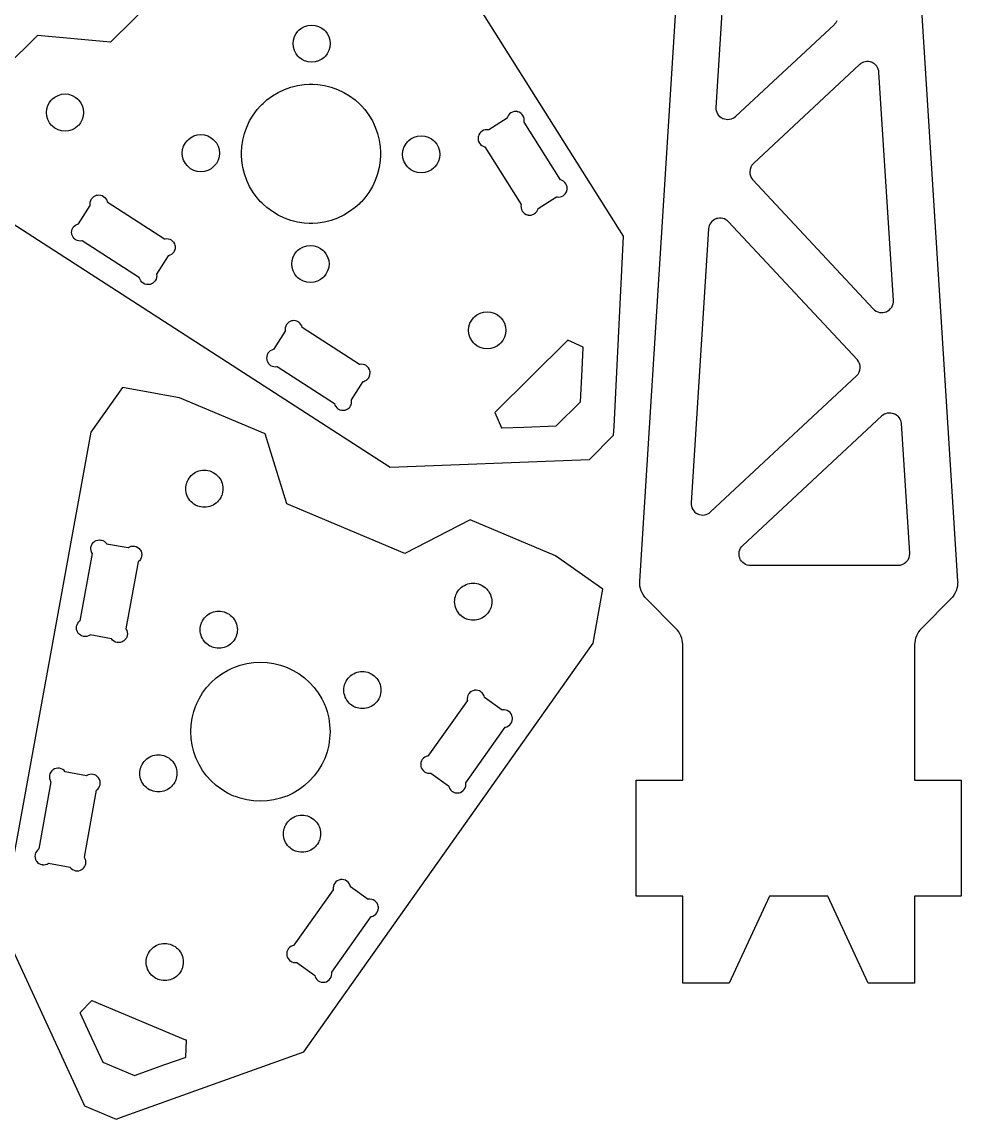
# Model space of a CAD drawing. Extents: x 0 to 997, y 0 to 569.
# Drawn here: x 912 to 993, y 22.4 to 117 of the extents above; entities that cross this region are included whole.
import ezdxf

# ---------------------------------------------------------------- set-up
doc = ezdxf.new("R2010")
doc.units = 0
doc.layers.get('0').update_dxf_attribs({"linetype": 'CONTINUOUS'})

msp = doc.modelspace()

# ---------------------------------------------------------------- linework, layer by layer
at = {"color": 0}
for points in [[(926.956, 129.288), (927.474, 122.99), (919.615, 115.216), (913.324, 115.799), (907.646, 110.181), (904.938, 105.978), (907.458, 101.974), (943.738, 78.5917), (960.157, 79.2218), (960.906, 79.2506), (963.001, 81.3249), (963.038, 82.0729), (963.842, 98.4839), (940.843, 135.008), (936.865, 137.571), (932.633, 134.907), (926.956, 129.288)], [(935.828, 113.966), (935.771, 114.023), (935.622, 114.218), (935.476, 114.496), (935.389, 114.792), (935.36, 115.098), (935.389, 115.403), (935.476, 115.7), (935.622, 115.978), (935.771, 116.172), (935.828, 116.229), (935.885, 116.286), (936.079, 116.434), (936.357, 116.581), (936.654, 116.668), (936.96, 116.698), (937.265, 116.668), (937.561, 116.581), (937.84, 116.434), (938.033, 116.286), (938.09, 116.229), (938.147, 116.172), (938.296, 115.978), (938.442, 115.7), (938.531, 115.403), (938.56, 115.098), (938.531, 114.792), (938.442, 114.496), (938.296, 114.218), (938.147, 114.023), (938.09, 113.966), (938.033, 113.909), (937.84, 113.761), (937.561, 113.615), (937.265, 113.527), (936.96, 113.498), (936.654, 113.527), (936.357, 113.615), (936.079, 113.761), (935.885, 113.909), (935.828, 113.966)], [(975.057, 104.758), (975.021, 104.723), (974.924, 104.606), (974.826, 104.435), (974.765, 104.252), (974.74, 104.061), (974.751, 103.87), (974.8, 103.683), (974.886, 103.506), (974.974, 103.381), (975.008, 103.344), (985.39, 92.2151), (985.417, 92.1867), (985.506, 92.1094), (985.633, 92.0244), (985.772, 91.9606), (985.917, 91.9185), (986.067, 91.8988), (986.218, 91.9018), (986.369, 91.9283), (986.482, 91.9635), (986.518, 91.9789), (986.553, 91.9943), (986.656, 92.0518), (986.779, 92.1435), (986.886, 92.2518), (986.974, 92.3743), (987.043, 92.5087), (987.092, 92.6528), (987.118, 92.804), (987.122, 92.9215), (987.119, 92.9604), (985.876, 112.614), (985.874, 112.65), (985.857, 112.757), (985.818, 112.892), (985.761, 113.02), (985.688, 113.139), (985.597, 113.245), (985.493, 113.339), (985.376, 113.418), (985.281, 113.467), (985.247, 113.48), (985.214, 113.494), (985.111, 113.524), (984.971, 113.547), (984.832, 113.55), (984.693, 113.534), (984.558, 113.499), (984.429, 113.445), (984.307, 113.372), (984.222, 113.307), (984.196, 113.282), (975.057, 104.758)], [(914.574, 108.02), (914.517, 108.077), (914.368, 108.271), (914.222, 108.549), (914.135, 108.845), (914.104, 109.151), (914.135, 109.457), (914.222, 109.753), (914.368, 110.031), (914.517, 110.225), (914.574, 110.282), (914.631, 110.339), (914.825, 110.487), (915.103, 110.634), (915.399, 110.722), (915.706, 110.751), (916.011, 110.722), (916.307, 110.634), (916.585, 110.487), (916.779, 110.339), (916.836, 110.282), (916.893, 110.225), (917.042, 110.031), (917.188, 109.753), (917.275, 109.457), (917.304, 109.151), (917.275, 108.845), (917.188, 108.549), (917.042, 108.271), (916.893, 108.077), (916.836, 108.02), (916.779, 107.963), (916.585, 107.815), (916.307, 107.668), (916.011, 107.58), (915.706, 107.551), (915.399, 107.58), (915.103, 107.668), (914.825, 107.815), (914.631, 107.963), (914.574, 108.02)], [(932.667, 101.355), (932.561, 101.46), (932.268, 101.795), (931.917, 102.269), (931.617, 102.773), (931.365, 103.302), (931.168, 103.853), (931.025, 104.422), (930.939, 105.005), (930.91, 105.45), (930.91, 105.598), (930.91, 105.746), (930.939, 106.191), (931.025, 106.774), (931.168, 107.343), (931.365, 107.894), (931.617, 108.423), (931.917, 108.927), (932.268, 109.401), (932.561, 109.736), (932.667, 109.841), (932.771, 109.945), (933.107, 110.239), (933.581, 110.59), (934.083, 110.891), (934.613, 111.141), (935.164, 111.339), (935.733, 111.482), (936.317, 111.569), (936.761, 111.598), (936.91, 111.598), (937.057, 111.598), (937.503, 111.569), (938.085, 111.482), (938.654, 111.339), (939.206, 111.141), (939.735, 110.891), (940.238, 110.59), (940.712, 110.239), (941.047, 109.945), (941.151, 109.841), (941.257, 109.736), (941.55, 109.401), (941.901, 108.927), (942.203, 108.423), (942.453, 107.894), (942.65, 107.343), (942.793, 106.774), (942.881, 106.191), (942.91, 105.746), (942.91, 105.598), (942.91, 105.45), (942.881, 105.005), (942.793, 104.422), (942.65, 103.853), (942.453, 103.302), (942.203, 102.773), (941.901, 102.269), (941.55, 101.795), (941.257, 101.46), (941.151, 101.355), (941.047, 101.251), (940.712, 100.957), (940.238, 100.606), (939.735, 100.305), (939.206, 100.055), (938.654, 99.8574), (938.085, 99.7143), (937.503, 99.6274), (937.057, 99.5979), (936.91, 99.5979), (936.761, 99.5979), (936.317, 99.6274), (935.733, 99.7143), (935.164, 99.8574), (934.613, 100.055), (934.083, 100.305), (933.581, 100.606), (933.107, 100.957), (932.771, 101.251), (932.667, 101.355)], [(955.282, 108.324), (955.29, 108.361), (955.3, 108.475), (955.289, 108.622), (955.25, 108.761), (955.185, 108.89), (955.097, 109.003), (954.988, 109.099), (954.86, 109.173), (954.753, 109.213), (954.717, 109.221), (954.679, 109.23), (954.565, 109.24), (954.418, 109.229), (954.279, 109.189), (954.15, 109.125), (954.036, 109.037), (953.942, 108.928), (953.867, 108.8), (953.828, 108.693), (953.819, 108.656), (952.229, 107.655), (952.192, 107.663), (952.078, 107.674), (951.931, 107.662), (951.792, 107.623), (951.664, 107.558), (951.549, 107.471), (951.454, 107.362), (951.379, 107.234), (951.34, 107.127), (951.332, 107.09), (951.324, 107.053), (951.313, 106.939), (951.324, 106.792), (951.364, 106.653), (951.428, 106.524), (951.517, 106.41), (951.625, 106.315), (951.753, 106.241), (951.86, 106.201), (951.897, 106.192), (955.029, 101.218), (955.021, 101.182), (955.011, 101.071), (955.021, 100.925), (955.06, 100.784), (955.107, 100.683), (955.126, 100.652), (955.146, 100.621), (955.217, 100.535), (955.326, 100.439), (955.454, 100.367), (955.558, 100.328), (955.594, 100.32), (955.631, 100.312), (955.74, 100.302), (955.887, 100.312), (956.028, 100.351), (956.129, 100.397), (956.16, 100.417), (956.192, 100.437), (956.276, 100.508), (956.372, 100.618), (956.444, 100.745), (956.483, 100.85), (956.492, 100.885), (958.082, 101.886), (958.118, 101.878), (958.232, 101.868), (958.379, 101.879), (958.519, 101.918), (958.647, 101.983), (958.761, 102.071), (958.857, 102.18), (958.931, 102.308), (958.971, 102.415), (958.979, 102.452), (958.988, 102.488), (958.997, 102.602), (958.986, 102.749), (958.947, 102.889), (958.882, 103.017), (958.794, 103.131), (958.686, 103.227), (958.558, 103.301), (958.451, 103.341), (958.414, 103.349), (955.282, 108.324)], [(926.278, 104.517), (926.221, 104.574), (926.074, 104.768), (925.926, 105.046), (925.839, 105.342), (925.81, 105.648), (925.839, 105.954), (925.926, 106.25), (926.074, 106.528), (926.221, 106.722), (926.278, 106.779), (926.335, 106.836), (926.529, 106.984), (926.807, 107.131), (927.104, 107.219), (927.41, 107.248), (927.715, 107.219), (928.011, 107.131), (928.29, 106.984), (928.483, 106.836), (928.54, 106.779), (928.597, 106.722), (928.746, 106.528), (928.892, 106.25), (928.981, 105.954), (929.01, 105.648), (928.981, 105.342), (928.892, 105.046), (928.746, 104.768), (928.597, 104.574), (928.54, 104.517), (928.483, 104.46), (928.29, 104.312), (928.011, 104.165), (927.715, 104.077), (927.41, 104.048), (927.104, 104.077), (926.807, 104.165), (926.529, 104.312), (926.335, 104.46), (926.278, 104.517)], [(945.278, 104.417), (945.221, 104.473), (945.072, 104.668), (944.926, 104.946), (944.839, 105.242), (944.81, 105.548), (944.839, 105.853), (944.926, 106.15), (945.072, 106.428), (945.221, 106.622), (945.278, 106.679), (945.335, 106.736), (945.529, 106.884), (945.807, 107.031), (946.104, 107.119), (946.41, 107.148), (946.715, 107.119), (947.011, 107.031), (947.289, 106.884), (947.483, 106.736), (947.54, 106.679), (947.597, 106.622), (947.746, 106.428), (947.892, 106.15), (947.979, 105.853), (948.01, 105.548), (947.979, 105.242), (947.892, 104.946), (947.746, 104.668), (947.597, 104.473), (947.54, 104.417), (947.483, 104.36), (947.289, 104.212), (947.011, 104.065), (946.715, 103.977), (946.41, 103.948), (946.104, 103.977), (945.807, 104.065), (945.529, 104.212), (945.335, 104.36), (945.278, 104.417)], [(924.286, 98.2667), (924.324, 98.2746), (924.438, 98.2838), (924.583, 98.2707), (924.724, 98.23), (924.851, 98.1639), (924.964, 98.0749), (925.058, 97.9649), (925.131, 97.8365), (925.169, 97.7289), (925.178, 97.6919), (925.186, 97.6551), (925.194, 97.5411), (925.182, 97.3942), (925.142, 97.2551), (925.075, 97.1272), (924.986, 97.0143), (924.876, 96.9197), (924.747, 96.8474), (924.64, 96.8085), (924.603, 96.8004), (923.585, 95.2213), (923.593, 95.1844), (923.603, 95.0704), (923.589, 94.9236), (923.549, 94.7844), (923.483, 94.6565), (923.393, 94.5436), (923.283, 94.4492), (923.156, 94.3767), (923.047, 94.3378), (923.011, 94.3299), (922.974, 94.3218), (922.86, 94.3128), (922.712, 94.3257), (922.574, 94.3664), (922.446, 94.4325), (922.333, 94.5215), (922.239, 94.6315), (922.167, 94.7599), (922.128, 94.8675), (922.119, 94.9044), (917.178, 98.089), (917.142, 98.0814), (917.031, 98.0722), (916.885, 98.0843), (916.744, 98.1243), (916.644, 98.1719), (916.613, 98.1917), (916.582, 98.2117), (916.497, 98.2836), (916.403, 98.3953), (916.332, 98.5231), (916.294, 98.6278), (916.286, 98.6638), (916.279, 98.6997), (916.269, 98.8106), (916.282, 98.9564), (916.322, 99.0971), (916.369, 99.1976), (916.389, 99.2285), (916.408, 99.2594), (916.481, 99.3442), (916.593, 99.4387), (916.721, 99.51), (916.825, 99.5475), (916.861, 99.5553), (917.879, 101.134), (917.871, 101.171), (917.861, 101.285), (917.875, 101.432), (917.915, 101.571), (917.982, 101.699), (918.071, 101.812), (918.181, 101.907), (918.308, 101.979), (918.417, 102.018), (918.453, 102.026), (918.49, 102.034), (918.604, 102.043), (918.751, 102.03), (918.89, 101.989), (919.018, 101.923), (919.131, 101.834), (919.225, 101.724), (919.299, 101.596), (919.337, 101.488), (919.344, 101.451), (924.286, 98.2667)], [(969.686, 75.5096), (969.683, 75.4718), (969.688, 75.3578), (969.711, 75.2106), (969.757, 75.0701), (969.822, 74.9383), (969.906, 74.8175), (970.007, 74.7099), (970.124, 74.6175), (970.222, 74.5585), (970.256, 74.5424), (970.29, 74.5263), (970.397, 74.4881), (970.543, 74.4563), (970.69, 74.4464), (970.837, 74.4583), (970.981, 74.4915), (971.118, 74.5457), (971.247, 74.6203), (971.337, 74.6894), (971.365, 74.7151), (983.938, 86.4429), (983.974, 86.4774), (984.071, 86.5953), (984.168, 86.766), (984.229, 86.9492), (984.254, 87.1394), (984.243, 87.331), (984.194, 87.5181), (984.11, 87.6951), (984.021, 87.8194), (983.986, 87.8562), (972.908, 99.7317), (972.883, 99.7586), (972.8, 99.8321), (972.679, 99.9142), (972.55, 99.9775), (972.414, 100.021), (972.272, 100.045), (972.128, 100.048), (971.983, 100.03), (971.875, 100.003), (971.84, 99.991), (971.806, 99.9785), (971.706, 99.931), (971.582, 99.8531), (971.472, 99.759), (971.378, 99.6508), (971.3, 99.5303), (971.24, 99.399), (971.2, 99.2593), (971.182, 99.1494), (971.179, 99.1126), (969.686, 75.5096)], [(935.728, 94.9667), (935.671, 95.0238), (935.522, 95.2178), (935.376, 95.496), (935.289, 95.7925), (935.26, 96.0981), (935.289, 96.4037), (935.376, 96.7001), (935.522, 96.9785), (935.671, 97.1725), (935.728, 97.2294), (935.785, 97.2865), (935.979, 97.4346), (936.257, 97.581), (936.554, 97.6687), (936.86, 97.6981), (937.165, 97.6687), (937.461, 97.581), (937.74, 97.4346), (937.933, 97.2865), (937.99, 97.2294), (938.047, 97.1725), (938.196, 96.9785), (938.342, 96.7001), (938.431, 96.4037), (938.46, 96.0981), (938.431, 95.7925), (938.342, 95.496), (938.196, 95.2178), (938.047, 95.0238), (937.99, 94.9667), (937.933, 94.9097), (937.74, 94.7617), (937.461, 94.6153), (937.165, 94.5274), (936.86, 94.4981), (936.554, 94.5274), (936.257, 94.6153), (935.979, 94.7617), (935.785, 94.9097), (935.728, 94.9667)], [(950.967, 89.2493), (950.91, 89.3064), (950.761, 89.5004), (950.615, 89.7786), (950.526, 90.0751), (950.497, 90.3807), (950.526, 90.6864), (950.615, 90.9829), (950.761, 91.2611), (950.91, 91.4551), (950.967, 91.5121), (951.024, 91.5692), (951.217, 91.7172), (951.496, 91.8636), (951.792, 91.9514), (952.097, 91.9807), (952.403, 91.9514), (952.7, 91.8636), (952.978, 91.7172), (953.172, 91.5692), (953.229, 91.5121), (953.286, 91.4551), (953.435, 91.2611), (953.581, 90.9829), (953.668, 90.6864), (953.697, 90.3807), (953.668, 90.0751), (953.581, 89.7786), (953.435, 89.5004), (953.286, 89.3064), (953.229, 89.2493), (953.172, 89.1924), (952.978, 89.0443), (952.7, 88.8979), (952.403, 88.81), (952.097, 88.7807), (951.792, 88.81), (951.496, 88.8979), (951.217, 89.0443), (951.024, 89.1924), (950.967, 89.2493)], [(938.931, 84.0697), (938.938, 84.0338), (938.975, 83.929), (939.047, 83.8012), (939.142, 83.6896), (939.226, 83.6176), (939.257, 83.5978), (939.288, 83.5779), (939.389, 83.5303), (939.529, 83.4903), (939.675, 83.4782), (939.786, 83.4874), (939.822, 83.495), (939.858, 83.5028), (939.962, 83.5404), (940.09, 83.6115), (940.201, 83.7061), (940.274, 83.791), (940.293, 83.8218), (940.314, 83.8528), (940.361, 83.9533), (940.401, 84.094), (940.414, 84.2399), (940.404, 84.3507), (940.396, 84.3867), (941.414, 85.9657), (941.451, 85.9737), (941.558, 86.0126), (941.688, 86.085), (941.797, 86.1796), (941.886, 86.2925), (941.951, 86.4204), (941.993, 86.5594), (942.006, 86.7064), (941.997, 86.8204), (941.989, 86.8572), (941.981, 86.8942), (941.942, 87.0018), (941.869, 87.1301), (941.775, 87.2401), (941.663, 87.3292), (941.535, 87.3953), (941.394, 87.436), (941.249, 87.4489), (941.133, 87.4399), (941.097, 87.4318), (936.156, 90.6165), (936.149, 90.6525), (936.111, 90.7572), (936.039, 90.885), (935.944, 90.9967), (935.86, 91.0686), (935.829, 91.0885), (935.799, 91.1083), (935.697, 91.156), (935.557, 91.196), (935.411, 91.2081), (935.3, 91.1989), (935.264, 91.1911), (935.228, 91.1832), (935.119, 91.1443), (934.992, 91.0719), (934.882, 90.9774), (934.792, 90.8644), (934.726, 90.7365), (934.686, 90.5975), (934.672, 90.4506), (934.682, 90.3365), (934.69, 90.2996), (933.672, 88.7206), (933.635, 88.7125), (933.528, 88.6736), (933.399, 88.6013), (933.289, 88.5067), (933.2, 88.3938), (933.133, 88.2658), (933.093, 88.1268), (933.081, 87.9799), (933.089, 87.8658), (933.097, 87.8289), (933.106, 87.7921), (933.144, 87.6844), (933.217, 87.5561), (933.311, 87.4462), (933.424, 87.3571), (933.551, 87.291), (933.692, 87.2503), (933.837, 87.2374), (933.951, 87.2464), (933.989, 87.2543), (938.931, 84.0697)], [(959.046, 89.5186), (959.006, 89.4783), (952.794, 83.3324), (952.753, 83.2921), (953.331, 81.9621), (953.387, 81.9642), (955.246, 82.0356), (958.043, 82.1429), (960.139, 84.2172), (960.275, 86.9985), (960.367, 88.8706), (960.369, 88.9278), (959.046, 89.5186)], [(950.624, 74.0329), (945.003, 71.1444), (934.813, 75.4282), (932.944, 81.4651), (925.581, 84.5607), (920.661, 85.4549), (917.926, 81.5928), (910.208, 39.1269), (917.074, 24.1994), (917.386, 23.5189), (920.106, 22.376), (920.81, 22.6285), (936.279, 28.1667), (961.222, 63.3915), (962.068, 68.0476), (957.988, 70.9371), (950.624, 74.0329)], [(988.5, 71.1561), (988.503, 71.1053), (988.492, 70.9514), (988.443, 70.7544), (988.356, 70.5715), (988.265, 70.4457), (988.231, 70.4085), (988.196, 70.3714), (988.076, 70.2743), (987.899, 70.1751), (987.706, 70.1139), (987.553, 70.0929), (987.501, 70.0929), (974.813, 70.0929), (974.775, 70.0929), (974.661, 70.1044), (974.515, 70.1382), (974.378, 70.1925), (974.25, 70.2664), (974.135, 70.3579), (974.033, 70.4661), (973.949, 70.5894), (973.896, 70.6911), (973.882, 70.7264), (973.868, 70.7617), (973.837, 70.8718), (973.815, 71.0197), (973.815, 71.1678), (973.837, 71.3135), (973.881, 71.4544), (973.944, 71.5882), (974.028, 71.7122), (974.103, 71.7983), (974.131, 71.8242), (986.113, 83.0015), (986.139, 83.026), (986.224, 83.0917), (986.346, 83.1639), (986.475, 83.2178), (986.61, 83.2531), (986.747, 83.2692), (986.887, 83.266), (987.028, 83.2428), (987.131, 83.2128), (987.164, 83.1994), (987.197, 83.1863), (987.293, 83.1371), (987.41, 83.0582), (987.514, 82.9644), (987.604, 82.8576), (987.678, 82.7394), (987.735, 82.6115), (987.774, 82.4757), (987.79, 82.3692), (987.793, 82.3335), (988.5, 71.1561)], [(926.235, 77.3331), (926.251, 77.3708), (926.306, 77.4811), (926.389, 77.6186), (926.483, 77.7451), (926.59, 77.8604), (926.706, 77.9638), (926.831, 78.055), (926.962, 78.1335), (927.101, 78.1989), (927.246, 78.251), (927.394, 78.2889), (927.547, 78.3124), (927.701, 78.3211), (927.858, 78.3146), (928.015, 78.2924), (928.171, 78.254), (928.288, 78.2146), (928.325, 78.1989), (928.364, 78.1833), (928.474, 78.1288), (928.611, 78.0456), (928.738, 77.9504), (928.853, 77.8444), (928.957, 77.7288), (929.047, 77.6042), (929.126, 77.4719), (929.192, 77.3331), (929.243, 77.1886), (929.282, 77.0396), (929.306, 76.8869), (929.314, 76.7319), (929.307, 76.5756), (929.285, 76.4189), (929.247, 76.2628), (929.207, 76.1462), (929.192, 76.1085), (929.176, 76.0707), (929.121, 75.9606), (929.038, 75.8231), (928.943, 75.6964), (928.837, 75.5813), (928.721, 75.4778), (928.597, 75.3865), (928.464, 75.3081), (928.325, 75.2425), (928.181, 75.1907), (928.032, 75.1526), (927.879, 75.1292), (927.725, 75.1204), (927.568, 75.1269), (927.411, 75.1493), (927.256, 75.1876), (927.139, 75.2269), (927.101, 75.2425), (927.063, 75.2582), (926.953, 75.3128), (926.815, 75.3961), (926.689, 75.4911), (926.574, 75.5971), (926.471, 75.7128), (926.379, 75.8374), (926.3, 75.9696), (926.235, 76.1085), (926.183, 76.2529), (926.146, 76.4021), (926.122, 76.5546), (926.113, 76.7096), (926.119, 76.866), (926.142, 77.0228), (926.181, 77.1788), (926.219, 77.2953), (926.235, 77.3331)], [(920.942, 64.6274), (920.962, 64.5964), (921.015, 64.4944), (921.06, 64.3539), (921.075, 64.2097), (921.063, 64.0664), (921.024, 63.9278), (920.958, 63.7985), (920.868, 63.6824), (920.783, 63.6054), (920.751, 63.5839), (920.721, 63.5624), (920.618, 63.5103), (920.478, 63.4661), (920.333, 63.4504), (920.19, 63.4625), (920.053, 63.5017), (919.922, 63.5671), (919.807, 63.6579), (919.729, 63.7425), (919.708, 63.7735), (917.86, 64.1094), (917.829, 64.0881), (917.726, 64.036), (917.586, 63.9918), (917.442, 63.9761), (917.299, 63.9882), (917.16, 64.0274), (917.031, 64.0928), (916.915, 64.1836), (916.837, 64.2681), (916.817, 64.2992), (916.794, 64.3303), (916.743, 64.4321), (916.699, 64.5728), (916.683, 64.7168), (916.694, 64.8603), (916.735, 64.9988), (916.8, 65.1281), (916.89, 65.2442), (916.975, 65.3212), (917.006, 65.3428), (918.057, 71.1267), (918.036, 71.1568), (917.986, 71.2558), (917.94, 71.3951), (917.924, 71.5404), (917.929, 71.6515), (917.936, 71.6878), (917.943, 71.7239), (917.976, 71.8297), (918.043, 71.9599), (918.135, 72.0746), (918.217, 72.1493), (918.247, 72.1701), (918.276, 72.1911), (918.376, 72.2419), (918.515, 72.2867), (918.661, 72.3035), (918.772, 72.2981), (918.808, 72.2915), (918.844, 72.285), (918.95, 72.251), (919.081, 72.184), (919.194, 72.0931), (919.269, 72.0107), (919.29, 71.9806), (921.139, 71.6446), (921.169, 71.6661), (921.272, 71.7181), (921.413, 71.7622), (921.557, 71.7779), (921.7, 71.7658), (921.839, 71.7267), (921.968, 71.6614), (922.083, 71.5704), (922.161, 71.486), (922.182, 71.4549), (922.204, 71.4239), (922.256, 71.3219), (922.3, 71.1812), (922.315, 71.0372), (922.304, 70.8939), (922.264, 70.7553), (922.199, 70.626), (922.108, 70.5099), (922.024, 70.4328), (921.993, 70.4112), (920.942, 64.6274)], [(949.417, 67.5888), (949.432, 67.6265), (949.486, 67.7368), (949.569, 67.8743), (949.664, 68.0008), (949.771, 68.1161), (949.886, 68.2194), (950.011, 68.3107), (950.143, 68.3892), (950.282, 68.4547), (950.426, 68.5067), (950.575, 68.5446), (950.728, 68.5682), (950.883, 68.5768), (951.039, 68.5703), (951.196, 68.5481), (951.353, 68.5097), (951.469, 68.4703), (951.507, 68.4546), (951.544, 68.439), (951.654, 68.3844), (951.792, 68.3012), (951.918, 68.2061), (952.033, 68.1001), (952.137, 67.9844), (952.229, 67.8599), (952.307, 67.7276), (952.372, 67.5888), (952.425, 67.4443), (952.462, 67.2953), (952.486, 67.1426), (952.494, 66.9876), (952.488, 66.8313), (952.465, 66.6746), (952.428, 66.5185), (952.387, 66.4019), (952.372, 66.3642), (952.357, 66.3264), (952.303, 66.2162), (952.219, 66.0787), (952.124, 65.9521), (952.018, 65.8369), (951.903, 65.7335), (951.778, 65.6422), (951.646, 65.5637), (951.507, 65.4983), (951.363, 65.4464), (951.212, 65.4083), (951.061, 65.3849), (950.906, 65.3761), (950.749, 65.3826), (950.592, 65.405), (950.436, 65.4433), (950.319, 65.4826), (950.282, 65.4983), (950.244, 65.5139), (950.133, 65.5685), (949.997, 65.6518), (949.869, 65.7468), (949.754, 65.8528), (949.651, 65.9685), (949.56, 66.0931), (949.482, 66.2253), (949.417, 66.3642), (949.364, 66.5087), (949.326, 66.6578), (949.303, 66.8103), (949.294, 66.9653), (949.3, 67.1217), (949.322, 67.2785), (949.361, 67.4344), (949.4, 67.551), (949.417, 67.5888)], [(927.478, 65.1789), (927.493, 65.2168), (927.549, 65.3269), (927.632, 65.4644), (927.726, 65.591), (927.832, 65.7063), (927.949, 65.8097), (928.072, 65.9008), (928.206, 65.9794), (928.344, 66.0449), (928.489, 66.0968), (928.637, 66.1347), (928.79, 66.1583), (928.944, 66.1671), (929.101, 66.1606), (929.258, 66.1382), (929.414, 66.0999), (929.531, 66.0606), (929.568, 66.0449), (929.606, 66.0293), (929.717, 65.9747), (929.854, 65.8914), (929.981, 65.7964), (930.096, 65.6904), (930.199, 65.5746), (930.29, 65.4501), (930.369, 65.3179), (930.435, 65.179), (930.486, 65.0344), (930.524, 64.8854), (930.547, 64.7329), (930.557, 64.5779), (930.55, 64.4215), (930.528, 64.2647), (930.489, 64.1086), (930.45, 63.9922), (930.435, 63.9543), (930.418, 63.9167), (930.364, 63.8064), (930.281, 63.6689), (930.186, 63.5424), (930.081, 63.4271), (929.964, 63.3236), (929.84, 63.2325), (929.707, 63.1539), (929.568, 63.0885), (929.424, 63.0365), (929.275, 62.9986), (929.122, 62.975), (928.967, 62.9662), (928.811, 62.9728), (928.654, 62.9951), (928.499, 63.0335), (928.382, 63.0728), (928.344, 63.0885), (928.306, 63.1042), (928.196, 63.1588), (928.058, 63.2419), (927.932, 63.3371), (927.817, 63.4429), (927.712, 63.5588), (927.622, 63.6833), (927.543, 63.8154), (927.478, 63.9543), (927.426, 64.0989), (927.387, 64.2479), (927.364, 64.4006), (927.356, 64.5554), (927.363, 64.7118), (927.385, 64.8686), (927.422, 65.0247), (927.462, 65.1411), (927.478, 65.1789)], [(927.001, 58.0668), (927.058, 58.2039), (927.256, 58.6035), (927.56, 59.1089), (927.91, 59.5799), (928.303, 60.0133), (928.736, 60.4067), (929.207, 60.7565), (929.712, 61.06), (930.113, 61.2574), (930.249, 61.314), (930.386, 61.3708), (930.808, 61.5139), (931.381, 61.6567), (931.961, 61.7422), (932.546, 61.7708), (933.131, 61.7422), (933.711, 61.6567), (934.282, 61.5139), (934.704, 61.3708), (934.842, 61.314), (934.978, 61.2574), (935.378, 61.06), (935.883, 60.7565), (936.354, 60.4067), (936.788, 60.0133), (937.181, 59.5799), (937.531, 59.1089), (937.835, 58.6035), (938.032, 58.2039), (938.089, 58.0668), (938.146, 57.9299), (938.289, 57.5078), (938.431, 56.9358), (938.517, 56.3554), (938.546, 55.7708), (938.517, 55.1861), (938.431, 54.6057), (938.289, 54.0337), (938.146, 53.6117), (938.089, 53.4747), (938.032, 53.3378), (937.835, 52.9381), (937.531, 52.4328), (937.181, 51.9618), (936.788, 51.5281), (936.354, 51.1349), (935.883, 50.785), (935.378, 50.4815), (934.978, 50.2842), (934.842, 50.2275), (934.704, 50.1708), (934.282, 50.0276), (933.711, 49.8849), (933.131, 49.7993), (932.546, 49.7708), (931.961, 49.7993), (931.381, 49.8849), (930.808, 50.0276), (930.386, 50.1708), (930.249, 50.2275), (930.113, 50.2842), (929.712, 50.4815), (929.207, 50.785), (928.736, 51.1349), (928.303, 51.5281), (927.91, 51.9618), (927.56, 52.4328), (927.256, 52.9381), (927.058, 53.3378), (927.001, 53.4747), (926.946, 53.6117), (926.803, 54.0337), (926.66, 54.6057), (926.574, 55.1861), (926.546, 55.7708), (926.574, 56.3554), (926.66, 56.9358), (926.803, 57.5078), (926.946, 57.9299), (927.001, 58.0668)], [(939.863, 59.9722), (939.879, 60.01), (939.933, 60.1203), (940.017, 60.2576), (940.111, 60.3843), (940.218, 60.4994), (940.333, 60.6029), (940.458, 60.6942), (940.59, 60.7728), (940.729, 60.8382), (940.874, 60.8901), (941.022, 60.9281), (941.175, 60.9517), (941.331, 60.9603), (941.486, 60.9539), (941.643, 60.9315), (941.799, 60.8932), (941.915, 60.8539), (941.954, 60.8382), (941.992, 60.8225), (942.101, 60.7679), (942.239, 60.6847), (942.365, 60.5896), (942.481, 60.4836), (942.585, 60.3679), (942.675, 60.2433), (942.754, 60.1111), (942.819, 59.9722), (942.871, 59.8278), (942.91, 59.6788), (942.933, 59.5261), (942.942, 59.3713), (942.935, 59.2147), (942.913, 59.0581), (942.875, 58.9019), (942.835, 58.7854), (942.819, 58.7476), (942.804, 58.7099), (942.749, 58.5997), (942.667, 58.4622), (942.571, 58.3357), (942.465, 58.2204), (942.349, 58.1169), (942.225, 58.0258), (942.093, 57.9472), (941.954, 57.8818), (941.81, 57.8299), (941.66, 57.7919), (941.507, 57.7683), (941.353, 57.7596), (941.196, 57.7661), (941.039, 57.7885), (940.883, 57.8268), (940.767, 57.8661), (940.729, 57.8817), (940.692, 57.8974), (940.581, 57.9519), (940.443, 58.0353), (940.317, 58.1303), (940.201, 58.2362), (940.099, 58.3521), (940.007, 58.4765), (939.929, 58.6088), (939.863, 58.7476), (939.811, 58.8922), (939.774, 59.0413), (939.75, 59.1938), (939.74, 59.3487), (939.747, 59.5051), (939.769, 59.6619), (939.808, 59.8179), (939.847, 59.9344), (939.863, 59.9722)], [(946.99, 53.6764), (946.953, 53.67), (946.844, 53.6358), (946.712, 53.569), (946.599, 53.4794), (946.504, 53.3706), (946.433, 53.2457), (946.386, 53.1083), (946.367, 52.9624), (946.371, 52.8479), (946.378, 52.8107), (946.383, 52.7735), (946.418, 52.6643), (946.485, 52.5329), (946.575, 52.4189), (946.683, 52.325), (946.808, 52.2535), (946.946, 52.2067), (947.092, 52.1874), (947.206, 52.1914), (947.243, 52.1978), (948.776, 51.1121), (948.782, 51.0758), (948.815, 50.9697), (948.881, 50.8387), (948.971, 50.7232), (949.053, 50.6476), (949.082, 50.6264), (949.113, 50.6051), (949.211, 50.5533), (949.35, 50.5071), (949.494, 50.4887), (949.606, 50.4929), (949.642, 50.4992), (949.678, 50.5053), (949.785, 50.5382), (949.915, 50.6037), (950.031, 50.6935), (950.107, 50.775), (950.128, 50.805), (950.149, 50.835), (950.201, 50.9335), (950.247, 51.0722), (950.265, 51.2175), (950.261, 51.3286), (950.256, 51.3649), (953.653, 56.1625), (953.689, 56.1689), (953.799, 56.2031), (953.931, 56.2699), (954.044, 56.3594), (954.137, 56.4683), (954.21, 56.5932), (954.256, 56.7304), (954.275, 56.8765), (954.271, 56.9908), (954.265, 57.0281), (954.258, 57.0654), (954.225, 57.1746), (954.158, 57.306), (954.068, 57.4199), (953.96, 57.5139), (953.835, 57.5854), (953.697, 57.6322), (953.551, 57.6515), (953.436, 57.6475), (953.4, 57.6411), (951.867, 58.7267), (951.86, 58.7629), (951.828, 58.8692), (951.761, 59), (951.672, 59.1157), (951.59, 59.1913), (951.561, 59.2125), (951.531, 59.2338), (951.432, 59.2856), (951.293, 59.3318), (951.149, 59.3501), (951.038, 59.3458), (951, 59.3396), (950.964, 59.3335), (950.858, 59.3006), (950.728, 59.2351), (950.611, 59.1454), (950.536, 59.0637), (950.515, 59.0338), (950.493, 59.0039), (950.442, 58.9054), (950.396, 58.7667), (950.378, 58.6214), (950.382, 58.5103), (950.387, 58.474), (946.99, 53.6764)], [(922.271, 52.7939), (922.288, 52.8317), (922.342, 52.9418), (922.425, 53.0793), (922.519, 53.2058), (922.625, 53.3211), (922.742, 53.4246), (922.867, 53.5158), (922.999, 53.5943), (923.137, 53.6597), (923.282, 53.7117), (923.431, 53.7497), (923.583, 53.7732), (923.739, 53.7819), (923.894, 53.7754), (924.051, 53.7532), (924.207, 53.7147), (924.324, 53.6754), (924.361, 53.6597), (924.4, 53.6442), (924.51, 53.5896), (924.647, 53.5064), (924.774, 53.4113), (924.889, 53.3053), (924.993, 53.1894), (925.083, 53.065), (925.163, 52.9328), (925.228, 52.7939), (925.279, 52.6493), (925.318, 52.5003), (925.342, 52.3478), (925.35, 52.1928), (925.343, 52.0364), (925.321, 51.8796), (925.282, 51.7236), (925.243, 51.6071), (925.228, 51.5692), (925.212, 51.5315), (925.157, 51.4213), (925.074, 51.2837), (924.979, 51.1572), (924.874, 51.0419), (924.757, 50.9386), (924.633, 50.8474), (924.5, 50.7689), (924.361, 50.7033), (924.217, 50.6514), (924.068, 50.6135), (923.915, 50.59), (923.761, 50.5813), (923.604, 50.5878), (923.447, 50.61), (923.292, 50.6483), (923.175, 50.6878), (923.137, 50.7033), (923.1, 50.719), (922.989, 50.7736), (922.851, 50.8568), (922.725, 50.9519), (922.61, 51.0579), (922.507, 51.1736), (922.415, 51.2982), (922.336, 51.4304), (922.271, 51.5693), (922.219, 51.7137), (922.182, 51.8628), (922.158, 52.0154), (922.149, 52.1704), (922.156, 52.3268), (922.178, 52.4835), (922.217, 52.6396), (922.256, 52.7561), (922.271, 52.7939)], [(913.429, 45.6651), (913.399, 45.6442), (913.317, 45.5694), (913.226, 45.4549), (913.158, 45.3247), (913.125, 45.2188), (913.118, 45.1826), (913.111, 45.1465), (913.106, 45.0354), (913.124, 44.89), (913.168, 44.7507), (913.218, 44.6518), (913.239, 44.6215), (913.261, 44.5914), (913.335, 44.509), (913.45, 44.4181), (913.581, 44.3513), (913.686, 44.3172), (913.722, 44.3106), (913.758, 44.304), (913.869, 44.2986), (914.014, 44.3154), (914.154, 44.3601), (914.253, 44.411), (914.283, 44.4318), (916.132, 44.0958), (916.153, 44.0649), (916.231, 43.9803), (916.346, 43.8894), (916.475, 43.824), (916.614, 43.785), (916.757, 43.7728), (916.901, 43.7885), (917.042, 43.8326), (917.144, 43.8847), (917.175, 43.9063), (917.206, 43.9278), (917.29, 44.0047), (917.382, 44.1208), (917.447, 44.2503), (917.486, 44.3888), (917.499, 44.5321), (917.482, 44.6762), (917.439, 44.8168), (917.386, 44.9187), (917.365, 44.9497), (918.417, 50.7336), (918.446, 50.7546), (918.529, 50.8293), (918.619, 50.944), (918.686, 51.0742), (918.721, 51.18), (918.726, 51.2161), (918.733, 51.2524), (918.739, 51.3635), (918.722, 51.5087), (918.678, 51.6481), (918.626, 51.7471), (918.606, 51.7772), (918.585, 51.8083), (918.507, 51.8929), (918.392, 51.9838), (918.261, 52.0492), (918.124, 52.0882), (917.979, 52.1003), (917.836, 52.0846), (917.694, 52.0404), (917.593, 51.9885), (917.563, 51.9669), (915.714, 52.3029), (915.692, 52.334), (915.615, 52.4185), (915.499, 52.5094), (915.369, 52.5747), (915.231, 52.6139), (915.087, 52.626), (914.944, 52.6103), (914.803, 52.5661), (914.701, 52.5142), (914.671, 52.4925), (914.639, 52.4711), (914.554, 52.394), (914.464, 52.2779), (914.399, 52.1486), (914.36, 52.0101), (914.347, 51.8667), (914.363, 51.7226), (914.407, 51.5819), (914.458, 51.4801), (914.481, 51.449), (913.429, 45.6651)], [(934.657, 47.5871), (934.672, 47.625), (934.726, 47.7351), (934.81, 47.8726), (934.904, 47.9992), (935.011, 48.1144), (935.126, 48.2179), (935.251, 48.309), (935.383, 48.3876), (935.522, 48.4531), (935.667, 48.505), (935.815, 48.5429), (935.968, 48.5665), (936.124, 48.5753), (936.279, 48.5687), (936.436, 48.5464), (936.593, 48.5081), (936.708, 48.4688), (936.747, 48.4531), (936.785, 48.4375), (936.894, 48.3829), (937.032, 48.2996), (937.158, 48.2046), (937.274, 48.0986), (937.378, 47.9828), (937.469, 47.8583), (937.547, 47.7261), (937.613, 47.5872), (937.665, 47.4426), (937.703, 47.2936), (937.726, 47.1411), (937.735, 46.9861), (937.728, 46.8296), (937.706, 46.6729), (937.668, 46.5168), (937.628, 46.4003), (937.613, 46.3625), (937.597, 46.3247), (937.543, 46.2146), (937.46, 46.0771), (937.364, 45.9506), (937.258, 45.8353), (937.143, 45.7319), (937.018, 45.6407), (936.886, 45.5621), (936.747, 45.4967), (936.603, 45.4447), (936.453, 45.4068), (936.301, 45.3832), (936.146, 45.3744), (935.989, 45.381), (935.832, 45.4033), (935.676, 45.4417), (935.56, 45.481), (935.522, 45.4967), (935.485, 45.5124), (935.374, 45.5669), (935.236, 45.6501), (935.11, 45.7451), (934.994, 45.8513), (934.892, 45.9669), (934.8, 46.0915), (934.722, 46.2238), (934.657, 46.3626), (934.604, 46.5071), (934.567, 46.6561), (934.543, 46.8086), (934.535, 46.9636), (934.54, 47.12), (934.563, 47.2768), (934.601, 47.4328), (934.64, 47.5493), (934.657, 47.5871)], [(942.094, 39.8401), (942.132, 39.8465), (942.24, 39.8807), (942.372, 39.9474), (942.486, 40.0371), (942.581, 40.146), (942.651, 40.2708), (942.699, 40.4081), (942.718, 40.5542), (942.714, 40.6685), (942.707, 40.7057), (942.701, 40.7431), (942.667, 40.8522), (942.6, 40.9836), (942.511, 41.0975), (942.401, 41.1915), (942.276, 41.2631), (942.139, 41.3097), (941.993, 41.3292), (941.879, 41.325), (941.842, 41.3186), (940.308, 42.4043), (940.303, 42.4415), (940.268, 42.5507), (940.201, 42.6822), (940.111, 42.7961), (940.003, 42.8901), (939.878, 42.9617), (939.74, 43.0083), (939.594, 43.0278), (939.481, 43.0236), (939.443, 43.0172), (939.406, 43.011), (939.297, 42.9768), (939.165, 42.91), (939.051, 42.8204), (938.957, 42.7114), (938.886, 42.5865), (938.839, 42.4494), (938.819, 42.3032), (938.824, 42.1889), (938.831, 42.1517), (935.433, 37.3539), (935.397, 37.3478), (935.29, 37.3149), (935.16, 37.2493), (935.044, 37.1597), (934.968, 37.0781), (934.947, 37.0481), (934.926, 37.0181), (934.874, 36.9197), (934.828, 36.7808), (934.81, 36.6357), (934.814, 36.5246), (934.819, 36.4883), (934.826, 36.4521), (934.858, 36.3458), (934.925, 36.215), (935.014, 36.0994), (935.096, 36.0237), (935.126, 36.0025), (935.156, 35.9814), (935.254, 35.9294), (935.393, 35.8833), (935.538, 35.865), (935.649, 35.8692), (935.686, 35.8754), (937.219, 34.7897), (937.225, 34.7525), (937.26, 34.6433), (937.326, 34.5119), (937.415, 34.3979), (937.525, 34.304), (937.65, 34.2324), (937.786, 34.1857), (937.933, 34.1664), (938.047, 34.1704), (938.085, 34.1768), (938.122, 34.1832), (938.231, 34.2172), (938.363, 34.284), (938.476, 34.3737), (938.569, 34.4826), (938.642, 34.6075), (938.689, 34.7447), (938.708, 34.8908), (938.704, 35.0051), (938.697, 35.0424), (942.094, 39.8401)], [(922.821, 36.5274), (922.836, 36.5653), (922.89, 36.6754), (922.974, 36.8129), (923.069, 36.9394), (923.175, 37.0547), (923.29, 37.1582), (923.415, 37.2493), (923.547, 37.3279), (923.686, 37.3933), (923.831, 37.4453), (923.981, 37.4832), (924.132, 37.5068), (924.288, 37.5154), (924.444, 37.5089), (924.601, 37.4867), (924.757, 37.4483), (924.874, 37.409), (924.911, 37.3933), (924.949, 37.3776), (925.06, 37.3231), (925.197, 37.2399), (925.324, 37.1449), (925.439, 37.0388), (925.542, 36.9231), (925.633, 36.7985), (925.711, 36.6662), (925.776, 36.5274), (925.829, 36.3829), (925.867, 36.2339), (925.89, 36.0814), (925.899, 35.9264), (925.893, 35.7699), (925.871, 35.6132), (925.832, 35.4571), (925.793, 35.3406), (925.776, 35.3028), (925.761, 35.265), (925.707, 35.1549), (925.624, 35.0174), (925.528, 34.8908), (925.422, 34.7756), (925.307, 34.6721), (925.182, 34.5808), (925.05, 34.5024), (924.911, 34.4369), (924.767, 34.385), (924.618, 34.3469), (924.465, 34.3235), (924.31, 34.3147), (924.154, 34.3212), (923.997, 34.3436), (923.84, 34.3819), (923.725, 34.4213), (923.686, 34.4369), (923.649, 34.4526), (923.539, 34.5072), (923.401, 34.5904), (923.275, 34.6854), (923.16, 34.7914), (923.056, 34.9072), (922.965, 35.0318), (922.886, 35.1639), (922.821, 35.3028), (922.768, 35.4474), (922.731, 35.5964), (922.707, 35.7489), (922.699, 35.9039), (922.706, 36.0603), (922.728, 36.2171), (922.765, 36.3731), (922.806, 36.4896), (922.821, 36.5274)], [(926.161, 29.1658), (926.108, 29.1881), (918.054, 32.5744), (918.001, 32.5965), (916.993, 31.5546), (917.017, 31.5026), (917.793, 29.8128), (918.964, 27.2699), (921.682, 26.1269), (924.304, 27.0656), (926.068, 27.6974), (926.122, 27.7167), (926.161, 29.1658)]]:
    msp.add_lwpolyline(points, close=True, dxfattribs=at)
for points in [[(988.272, 138.069), (992.66, 68.7565), (992.664, 68.7032), (992.663, 68.5424), (992.642, 68.3311), (992.599, 68.1243), (992.535, 67.9236), (992.45, 67.7307), (992.346, 67.5474), (992.221, 67.3753), (992.115, 67.2538), (992.078, 67.216), (989.54, 64.6786), (989.54, 64.6786), (989.506, 64.6438), (989.408, 64.5319), (989.292, 64.374), (989.19, 64.2063), (989.107, 64.0299), (989.042, 63.8463), (988.993, 63.6565), (988.965, 63.4622), (988.956, 63.3139), (988.956, 63.2644), (988.956, 51.5929), (992.956, 51.5929), (992.956, 41.5929), (988.956, 41.5929), (988.956, 34.0928), (984.956, 34.0928), (981.457, 41.5929), (976.453, 41.5929), (972.956, 34.0928), (968.956, 34.0928), (968.956, 41.5929), (964.956, 41.5929), (964.956, 51.5929), (968.956, 51.5929), (968.956, 63.2644), (968.956, 63.3139), (968.944, 63.4622), (968.917, 63.6565), (968.868, 63.8463), (968.803, 64.0299), (968.719, 64.2063), (968.619, 64.374), (968.501, 64.5319), (968.404, 64.6438), (968.369, 64.6786), (965.832, 67.216), (965.794, 67.2538), (965.689, 67.3753), (965.564, 67.5474), (965.46, 67.7307), (965.375, 67.9236), (965.311, 68.1243), (965.268, 68.3311), (965.249, 68.5424), (965.247, 68.7032), (965.25, 68.7565), (969.637, 138.069)], [(982.251, 117.047), (982.154, 116.876), (982.058, 116.758), (982.021, 116.724), (973.522, 108.796), (973.522, 108.796), (973.494, 108.77), (973.404, 108.701), (973.275, 108.627), (973.137, 108.573), (972.994, 108.539), (972.847, 108.527), (972.7, 108.537), (972.554, 108.569), (972.447, 108.607), (972.413, 108.623), (972.379, 108.639), (972.281, 108.698), (972.164, 108.791), (972.063, 108.899), (971.979, 109.019), (971.914, 109.151), (971.868, 109.292), (971.844, 109.439), (971.84, 109.553), (971.843, 109.591), (972.853, 125.546)]]:
    msp.add_lwpolyline(points, dxfattribs=at)

doc.saveas('drawing.dxf')
